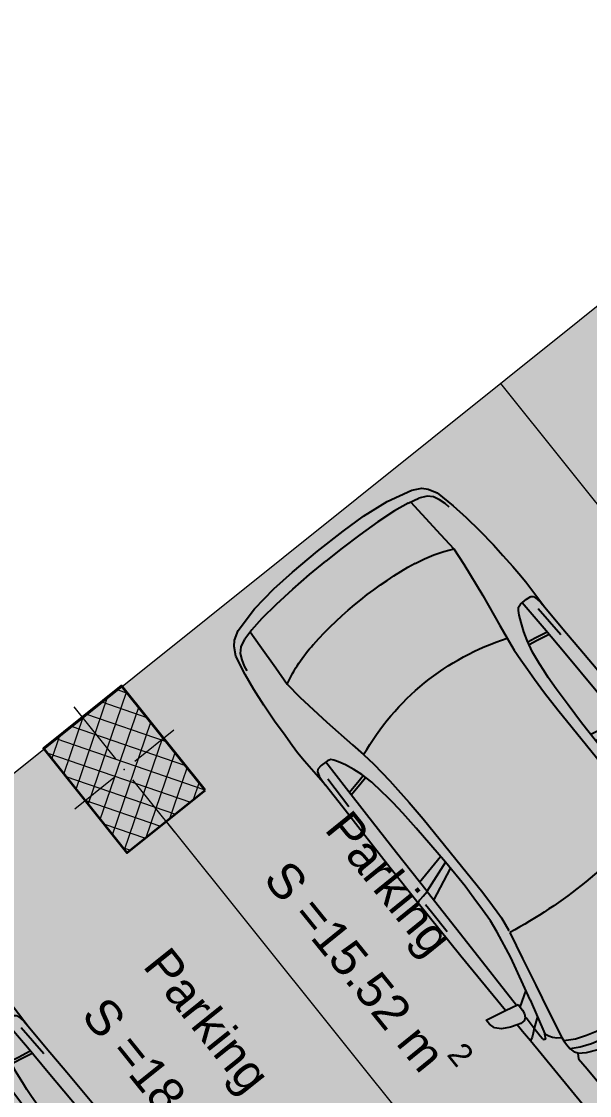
# Model space of a CAD drawing. Header units: metres. Extents: x 7511783 to 7512372, y 4692307 to 4692611.
# Drawn here: x 7511959.89 to 7511963.29, y 4692348.63 to 4692355.05 of the extents above; entities that cross this region are included whole.
import ezdxf

# ---------------------------------------------------------------- set-up
doc = ezdxf.new("R2010")
doc.units = ezdxf.units.M
for name, color, linetype, lineweight in [('A - Fill Zone_Pen_No__1', 7, 'Continuous', 0), ('A - Fill Zone_Pen_No__102', 254, 'Continuous', 0), ('A - Shtyllat', 7, 'Continuous', 0), ('A - Shtyllat_Pen_No__1', 7, 'Continuous', 0), ('A - Shtyllat_Pen_No__7', 7, 'Continuous', 0), ('A -Polyline_Pen_No__1', 7, 'Continuous', 0), ('bodrum 1 garazhat projekt', 7, 'Continuous', 0), ('garazhat-netw-amiri - b1', 20, 'Continuous', 0), ('Interior - Furniture _Pen_No__42', 8, 'Continuous', 0)]:
    doc.layers.add(name, color=color, linetype=linetype, lineweight=lineweight)
doc.styles.add('GENERATED_STYLE_1', font='arial.ttf')

# ---------------------------------------------------------------- blocks, each defined once
blk = doc.blocks.new('Column_158', base_point=(69721.04402484052, -62120.4943084365))
at = {"layer": 'A - Shtyllat', "linetype": 'Continuous', "lineweight": 0}
h = blk.add_hatch(dxfattribs=at)
h.set_pattern_fill('CONCRETE_BLOCK', color=18, style=0, pattern_type=2)
h.set_pattern_definition([(44.99999999999998, (0, 0), (-68.94290863686237, 68.94290863686243), []), (135.0000000000001, (0, 0), (68.94290863686219, 68.94290863686261), [])])
h.paths.add_polyline_path([(70101.3476205099, -62445.10049309868), (69926.18095532879, -61664.51312488847), (69340.74042917114, -61795.8881237743), (69515.90709435225, -62576.4754919845)])
at = {"layer": 'A - Shtyllat_Pen_No__1', "color": 7, "linetype": 'Continuous', "lineweight": 13}
for p, q in [((69703.52735832242, -62042.43557161547), (69615.94402573186, -61652.14188751037)), ((69799.10276166155, -62102.97764191837), (70091.82302474036, -62037.29014247546)), ((69642.9852880195, -62138.0109749546), (69350.26502494069, -62203.69847439751)), ((69738.56069135862, -62198.55304525751), (69826.14402394918, -62588.84672936261))]:
    blk.add_line(p, q, dxfattribs=at)
blk.add_point((69721.04402484052, -62120.4943084365), dxfattribs=at)
at = {"layer": 'A - Shtyllat_Pen_No__7', "color": 7, "linetype": 'Continuous', "lineweight": 35, "flags": 128}
blk.add_lwpolyline([(70101.3476205099, -62445.10049309868), (69926.18095532879, -61664.51312488847), (69340.74042917114, -61795.8881237743), (69515.90709435225, -62576.4754919845)], close=True, dxfattribs=at)
blk = doc.blocks.new('Car 05 22')
at = {"layer": 'Interior - Furniture _Pen_No__42', "color": 8, "linetype": 'Continuous', "lineweight": 25}
for p, q in [((1961.117547741, 983.221158223), (1928.938242309, 983.221158223)), ((1928.938242309, 983.221158223), (1957.843908175, 858.0544967500001)), ((1996.903176747, 974.9060932165999), (1961.117547741, 983.221158223)), ((2026.89661068, 945.007687052), (1996.903176747, 974.9060932165999)), ((2054.5732194, 897.577022836), (2026.89661068, 945.007687052)), ((-251.752794228, 841.043733947), (-372.3345973750002, 830.229933465)), ((-168.2198443133, 844.6061713611999), (-251.752794228, 841.043733947)), ((-78.35772569479998, 850.6357850930001), (-168.2198443133, 844.6061713611999)), ((-24.036324899, 852.2918850640001), (-78.35772569479998, 850.6357850930001)), ((40.3182760438, 852.3336850629998), (-24.036324899, 852.2918850640001)), ((230.8030912739, 845.5192631063), (40.3182760438, 852.3336850629998)), ((138.886242882, 832.3883788069998), (165.168377873, 840.275885275)), ((165.168377873, 840.275885275), (194.733578306, 844.324685204)), ((194.733578306, 844.324685204), (230.803091274, 845.519263106)), ((400.0158099590001, 847.596806379), (230.8030912739, 845.5192631063)), ((590.7241636140001, 851.6786068920001), (400.0158099590001, 847.596806379)), ((856.5325990199999, 856.169707455), (590.7241636140001, 851.6786068920001)), ((1129.8609284, 858.5331077519999), (856.5325990199999, 856.169707455)), ((1120.16623076, 836.3248049650001), (1119.51383092, 833.2672045809999)), ((1120.69723063, 838.160005195), (1120.16623076, 836.3248049650001)), ((1129.8609284, 858.5331077519999), (1120.69723063, 838.160005195)), ((1536.1071561, 860.3802508980001), (1129.8609284, 858.5331077519999)), ((1957.843908175, 858.0544967500001), (1536.1071561, 860.3802508980001)), ((1957.84390817, 858.0544967500001), (1977.22141076, 777.427813481)), ((2067.91700908, 857.6794056350001), (2054.5732194, 897.577022836)), ((2119.91703998, 857.4374531180001), (2067.91700908, 857.6794056350001)), ((2075.28112592, 835.6608695470001), (2067.91700908, 857.6794056350001)), ((2075.2191259, 809.3983893609999), (2075.28112592, 835.6608695470001)), ((2193.165590015, 856.4504063259001), (2119.91703998, 857.4374531180001)), ((2182.27381684, 834.081841238), (2193.16559002, 856.4504063260001)), ((2808.01466132, 852.5547640039999), (2193.165590015, 856.4504063259001)), ((2855.711363900001, 852.6327640009998), (2808.01466132, 852.5547640039999)), ((2808.01466132, 852.5547640039999), (2876.86636504, 843.317264394)), ((2891.44016583, 852.5287640049999), (2855.711363900001, 852.6327640009998)), ((2876.86636504, 843.317264394), (2954.16376923, 813.731165643)), ((2922.51356751, 852.034364026), (2891.44016583, 852.5287640049999)), ((2945.17226874, 849.4061641369999), (2922.51356751, 852.034364026)), ((2989.61447115, 839.6482645490003), (2945.17226874, 849.4061641369999)), ((3013.55027244, 833.064864827), (2989.61447115, 839.6482645490003)), ((-706.3378894982, 775.7872218095), (-757.6903274910002, 747.022066986)), ((-585.227090103, 801.027979058), (-706.3378894982, 775.7872218095)), ((-626.571782751, 772.4860242179999), (-664.8727541800001, 760.961322365)), ((-594.8871138119998, 778.4895580349998), (-626.571782751, 772.4860242179999)), ((-483.1389679684001, 817.2581826864), (-585.227090103, 801.027979058)), ((-372.3345973750002, 830.229933465), (-483.1389679684001, 817.2581826864)), ((124.560977278, 791.3967861309999), (129.0398444, 820.4687779309999)), ((125.693926866, 743.8968737240001), (124.560977278, 791.3967861309999)), ((129.0398444, 820.4687779309999), (138.886242882, 832.3883788069998)), ((210.873013229, 809.2317387879999), (418.0703055720001, 816.1926024380003)), ((1108.59023357, 773.98329714), (813.627009446, 769.327996556)), ((1036.25651944, 772.8416796290002), (996.5002997029998, 578.7916468290002)), ((1041.96657906, 578.0240872360001), (1107.56627095, 773.967136299)), ((1173.32542975, 774.895061201), (1090.33970038, 577.89253068)), ((1115.14443198, 808.948201529), (1108.59023357, 773.98329714)), ((1108.59023357, 773.98329714), (1537.61805657, 780.025947399)), ((1119.51383092, 833.2672045809999), (1115.14443198, 808.948201529)), ((1162.63563846, 830.4777734580001), (1220.13025657, 829.0713745190002)), ((1220.13025657, 829.0713745190002), (1369.65750367, 831.489072695)), ((1537.61805657, 780.025611521), (1974.99295641, 786.0764425990001)), ((1939.15395607, 686.22492547), (1995.917261, 777.427813481)), ((1977.22141076, 777.427813481), (2019.59119012, 777.427813481)), ((2019.59119012, 777.427813481), (2044.48611622, 783.069509224)), ((2044.48611622, 783.069509224), (2063.35562216, 792.2740022800001)), ((2063.35562216, 792.2740022800001), (2070.42572439, 799.8521965630001)), ((2068.68333559, 787.696981005), (2065.39356605, 794.4584027669999)), ((2068.68333559, 787.696981005), (2148.02030692, 790.4828861469999)), ((2070.42572439, 799.8521965630001), (2075.2191259, 809.3983893609999)), ((2106.51930118, 732.1586113790001), (2148.02030692, 790.4828861469999)), ((2148.02030692, 790.4828861469999), (2166.81146925, 813.814537484)), ((2148.02030692, 790.4828861469999), (2205.61920777, 792.204186117)), ((2166.81146925, 813.814537484), (2182.27381684, 834.081841238)), ((2205.61920777, 792.204186117), (2227.21980808, 791.0038861380001)), ((2234.36910819, 773.9630864369999), (2226.59190807, 769.8828865080001)), ((2227.21980808, 791.0038861380001), (2232.61990816, 790.029986155)), ((2232.61990816, 790.029986155), (2237.93539134, 787.2871225249999)), ((2238.46067648, 776.864360243), (2234.36910819, 773.9630864369999)), ((2240.81890828, 784.03918626), (2237.93539134, 787.2871225249999)), ((2238.46067648, 776.864360243), (2240.85090828, 780.5209863219999)), ((2240.85090828, 780.5209863219999), (2240.81890828, 784.03918626)), ((2904.11849592, 832.8863289209997), (2905.06820589, 832.8379901159999)), ((2954.16376923, 813.731165643), (3075.78877375, 774.6896785450001)), ((3154.26138006, 782.5577669589998), (3013.55027244, 833.064864827)), ((3100.48402088, 763.1120866269999), (3075.78877375, 774.6896785450001)), ((3235.883818752, 747.6101556219), (3154.26138006, 782.5577669589998)), ((-784.8200333720001, 721.8124613509999), (-815.0478655078, 667.7598955197002)), ((-757.6903274910002, 747.022066986), (-784.8200333720001, 721.8124613509999)), ((-729.425104913, 716.3992494200002), (-750.577082573, 669.7773949330001)), ((-701.0941271610001, 743.2591195180001), (-729.425104913, 716.3992494200002)), ((-664.8727541800001, 760.961322365), (-701.0941271610001, 743.2591195180001)), ((327.3887276080001, 761.920895626), (125.394377448, 756.455747737)), ((132.429139117, 722.8048827370001), (125.693926866, 743.8968737240001)), ((146.670770152, 710.6062742990001), (132.429139117, 722.8048827370001)), ((171.252864179, 696.6287725440001), (146.670770152, 710.6062742990001)), ((521.9507803269998, 764.6728959719999), (327.3887276080001, 761.920895626)), ((355.2943663540001, 762.315609428), (339.1227247570001, 683.1192857359999)), ((373.4006373970002, 762.5717151969999), (357.2289958010001, 683.375391506)), ((813.627009446, 769.327996556), (521.9507803269998, 764.6728959719999)), ((2000.39650233, 701.591770694), (2213.53100788, 762.9814866290001)), ((2226.59190807, 769.8777067159999), (2213.53100788, 762.9814866290001)), ((2213.53100788, 762.9814866290001), (2238.34670825, 752.240186817)), ((2238.34670825, 752.240186817), (2258.53170854, 739.717487037)), ((2258.53170854, 739.717487037), (2269.0398087, 731.086787188)), ((2269.0398087, 731.086787188), (2278.83550884, 721.965087348)), ((2278.83550884, 721.965087348), (2293.79610906, 697.6509877739999)), ((3022.47491973, 758.305686711), (3023.66221975, 762.4851866380001)), ((3024.49924208, 753.7186598590001), (3022.47491973, 758.305686711)), ((3023.66221975, 762.4851866380001), (3034.64521991, 765.0503865930001)), ((3037.91041996, 743.452886971), (3024.49924208, 753.7186598590001)), ((3034.64521991, 765.0503865930001), (3046.93432009, 763.817386614)), ((3050.61522015, 730.6688871950001), (3037.91041996, 743.452886971)), ((3046.93432009, 763.817386614), (3060.9451203, 762.9292866300001)), ((3064.50712035, 714.6457874760001), (3050.61522015, 730.6688871950001)), ((3060.9451203, 762.9292866300001), (3089.85712072, 757.3861867269998)), ((3076.97452053, 697.807687771), (3064.50712035, 714.6457874760001)), ((3089.85712072, 757.3861867269998), (3108.43932099, 751.4304868319999)), ((3114.13862108, 753.3111867989999), (3100.48402088, 763.1120866269999)), ((3108.43932099, 751.4304868319999), (3122.8656212, 746.4359869189999)), ((3122.8656212, 746.4359869189999), (3114.13862108, 753.3111867989999)), ((3170.0706946, 726.5554905960001), (3122.8656212, 746.4359869189999)), ((3211.69204952, 701.0151137130001), (3170.0706946, 726.5554905960001)), ((3269.07948628, 728.3294692490001), (3235.883818752, 747.6101556219)), ((3298.56678787, 705.6390702070001), (3269.07948628, 728.3294692490001)), ((-815.0478655078, 667.7598955197002), (-855.0523550635, 511.0116477078998)), ((-768.2719792499998, 602.2788720830002), (-750.577082573, 669.7773949330001)), ((212.566754139, 676.5412700230002), (171.252864179, 696.6287725440001)), ((266.3151410770001, 654.566867265), (212.566754139, 676.5412700230002)), ((319.4903281550001, 636.426864989), (266.3151410770001, 654.566867265)), ((339.1227247570001, 683.1192857359999), (329.5580559370001, 633.8673348859999)), ((357.2289958010001, 683.375391506), (346.76505809, 629.492778784)), ((2000.39650233, 701.591770694), (1730.35620914, 633.8338533080002)), ((1952.84760406, 621.338789111), (2122.045506540001, 659.9572884350001)), ((2122.045506540001, 659.9572884350001), (2293.79610906, 697.6509877739999)), ((2293.79610906, 697.6509877739999), (2317.1870094, 700.7385877199999)), ((2293.79610906, 697.6386630720001), (2293.79610906, 697.6509877739999)), ((2317.1870094, 700.7385877199999), (2345.74280982, 702.7498876850001)), ((2355.134199750001, 639.912801441), (2317.1870094, 700.7385877199999)), ((2345.74280982, 702.7498876850001), (2378.929310310001, 702.0184876970001)), ((2410.10490185, 649.1086815510001), (2378.929310310001, 702.0184876970001)), ((2378.929310310001, 702.0184876970001), (2410.57231077, 694.2028878339999)), ((2436.02871163, 583.2244924540001), (2410.10490185, 649.1086815510001)), ((2410.57231077, 694.2028878339999), (2410.58631694, 694.1782473540001)), ((2428.73881104, 681.7061880529999), (2410.57231077, 694.2028878339999)), ((2428.73881104, 681.7061880529999), (2457.25830016, 700.035535323)), ((2428.77597173, 681.700745325), (2428.73881104, 681.7061880529999)), ((2428.77597173, 681.700745325), (2456.66545813, 639.8418234830003)), ((2457.25830016, 700.035535323), (2535.4819126, 697.9905877680001)), ((2535.422612600001, 697.9916562040003), (2673.21491462, 695.5089878119999)), ((2535.46586986, 697.9894090810001), (2535.4819126, 697.988971943)), ((2673.21491462, 695.5089878119999), (2787.200816290001, 691.4809878819998)), ((2787.200816290001, 691.4809878819998), (2868.415817480001, 687.223087957)), ((2868.395882330001, 687.22488671), (2959.72331881, 678.984388101)), ((2959.72331881, 678.984388101), (2868.415817480001, 687.1969879569999)), ((2959.72331881, 678.984388101), (3047.2313201, 666.2002883250001)), ((3047.20992906, 666.2041971140001), (3100.00912087, 656.556188494)), ((3100.00912087, 656.556188494), (3076.97452053, 697.807687771)), ((3152.92075342, 553.873393456), (3100.00912087, 656.556188494)), ((3254.25934432, 663.1775183300001), (3211.69204952, 701.0151137130001)), ((3301.867263790001, 602.80900872), (3254.25934432, 663.1775183300001)), ((3337.33388997, 663.3806719909999), (3298.56678787, 705.6390702070001)), ((3374.49419199, 603.583974516), (3337.33388997, 663.3806719909999)), ((-768.2719792499998, 602.2788720830002), (-782.764796709, 510.0106247469999)), ((-764.3441764490001, 617.261773195), (-665.728145997, 623.9546285630003)), ((-665.728145997, 623.9546285630003), (-500.877431885, 634.180288886)), ((-500.877431885, 634.180288886), (-383.0238853850001, 641.9613403830001)), ((-383.0238853850001, 641.9613403830001), (-274.220886173, 631.318400078)), ((-274.220886173, 631.318400078), (-56.404854203, 600.536895199)), ((-56.404854203, 600.536895199), (145.941775497, 566.5900898169999)), ((392.7088835140001, 617.8124267930001), (319.4903281550001, 636.426864989)), ((474.8166917820001, 607.1053878569999), (392.7088835140001, 617.8124267930001)), ((521.3449804749999, 601.6186871690002), (474.8166917820001, 607.1053878569999)), ((569.9935686519999, 596.8381865689998), (521.3449804749999, 601.6186871690002)), ((652.59274858, 590.9845858339997), (569.9935686519999, 596.8381865689998)), ((772.8388193580001, 584.9903850819998), (652.59274858, 590.9845858339997)), ((907.2666866909999, 580.298084493), (772.8388193580001, 584.9903850819998)), ((1041.96657906, 578.0240872360001), (907.2666866909999, 580.298084493)), ((1316.09897866, 580.475793563), (1227.79815085, 577.5186957939999)), ((1403.02450604, 584.4121905939998), (1316.09897866, 580.475793563)), ((1483.8761315, 590.1361862749999), (1403.02450604, 584.4121905939998)), ((1562.00595611, 600.596478384), (1483.8761315, 590.1361862749999)), ((1730.35620914, 633.8338533080002), (1562.00595611, 600.596478384)), ((1610.72419049, 544.0665862469999), (1779.61280153, 581.7538898049997)), ((1779.61280153, 581.7538898049997), (1952.84760406, 621.338789111)), ((2379.77420337, 575.387091212), (2355.13301598, 639.9159014410001)), ((2453.63941421, 521.616582688), (2436.02871163, 583.2244924540001)), ((2456.66545813, 639.8418234830003), (2487.236391870001, 574.2621729599999)), ((3301.867263790001, 602.80900872), (3346.015513130001, 501.4217980699999)), ((3418.40079436, 512.7439783509999), (3374.49419199, 603.583974516)), ((145.941775497, 566.5900898169999), (233.261172115, 552.312592089)), ((233.261172115, 552.312592089), (315.3092800730001, 541.359190513)), ((315.2936019620001, 541.3606176840001), (384.2945810830001, 535.0794906230001)), ((384.2815104790001, 535.080362318), (454.174320738, 530.4191213629999)), ((454.170282107, 530.4193907049998), (526.242583163, 526.2868907769997)), ((526.2331313149998, 526.2873073839999), (627.7018846490002, 521.814890855)), ((627.698546207, 521.8149872519999), (756.75876515, 518.0884218199999)), ((756.75876515, 518.0884218199999), (1322.62824821, 518.052230308)), ((1227.79815085, 577.5186957939999), (1041.96657906, 578.0240872360001)), ((1322.62824821, 518.052230308), (1420.49779626, 521.652890858)), ((1420.49066257, 521.652523245), (1466.64156934, 524.030772681)), ((1466.62639694, 524.0299908169999), (1510.87647584, 527.594696836)), ((1510.85529759, 527.5929907539999), (1554.25309822, 533.0576906580001)), ((1554.25309822, 533.0576906580001), (1596.82961355, 540.969674969)), ((1597.28918852, 541.1774857889999), (1596.65116701, 540.8889849259999)), ((2397.334105950001, 514.2584815219999), (2379.77250853, 575.3929912130001)), ((2419.31580918, 395.7362626700001), (2397.33316008, 514.2635815229997)), ((2477.61661773, 401.0764635800001), (2453.63941421, 521.616582688)), ((2487.236391870001, 574.2621729599999), (2491.79934275, 562.0052962960001)), ((2491.79994982, 562.0052962960001), (2517.90263133, 477.034766618)), ((3189.62073735, 475.569766106), (3152.92075342, 553.873393456)), ((-855.0523550635, 511.0116477078998), (-874.6778528530002, 344.9579771100001)), ((-782.7621654889999, 510.027376359), (-794.5333543099999, 390.6265818930001)), ((2517.90263133, 477.034766618), (2537.54372273, 384.0810341510001)), ((3199.39883308, 466.7584630290001), (3189.62073735, 475.569766106)), ((3220.69886845, 454.388540188), (3199.39883308, 466.7584630290001)), ((3256.10680826, 439.2417534179999), (3220.67662376, 454.4014587129999)), ((3346.015513130001, 501.4217980699999), (3374.297465860001, 419.557472908)), ((3457.47689648, 393.0984834030001), (3418.40079436, 512.7439783509999)), ((-794.5333543099999, 390.6265818930001), (-802.4328468090001, 258.715288008)), ((2433.73206705, 266.091642182), (2419.31580918, 395.7362626700001)), ((2493.88922012, 269.050242651), (2477.61661773, 401.0764635800001)), ((3288.390194130001, 425.101248479), (3256.10680826, 439.2417534179999)), ((3319.36158057, 408.41284265), (3288.390194130001, 425.101248479)), ((3353.46269085, 384.2512837760001), (3319.36158057, 408.41284265)), ((3391.09039087, 344.247647689), (3374.297465860001, 419.557472908)), ((3468.34279707, 330.9338860280001), (3457.47689648, 393.0984834030001)), ((-874.6778528530002, 344.9579771100001), (-882.944054645, 194.680643518)), ((2537.54372273, 384.0810341510001), (2551.45611664, 285.6281997640001)), ((3321.23357975, 370.497229407), (3320.99727986, 362.132926485)), ((3320.99727986, 362.132926485), (3338.31527228, 276.8564967000001)), ((3324.654278260001, 377.297531782), (3321.23357975, 370.497229407)), ((3328.30797666, 379.591332583), (3324.654278260001, 377.297531782)), ((3338.468372210001, 379.4523325350001), (3328.30797666, 379.591332583)), ((3363.640761200001, 357.811724976), (3338.468372210001, 379.4523325350001)), ((3377.182392130001, 359.9734848010001), (3353.46269085, 384.2512837760001)), ((3396.66521323, 315.8049103040001), (3363.640761200001, 357.811724976)), ((3391.09039087, 344.247647689), (3377.182392130001, 359.9734848010001)), ((3474.4914974, 263.721088865), (3468.34279707, 330.9338860280001)), ((-802.4328468090001, 258.715288008), (-806.8131426489999, 124.936494209)), ((2441.61713002, 131.955220918), (2433.73181129, 266.093942182)), ((2503.10292147, 133.173421111), (2493.88922012, 269.050242651)), ((2551.45611664, 285.6281997640001), (2559.71041303, 193.693567653)), ((3338.31527228, 276.8564967000001), (3351.882966340001, 172.661960307)), ((3408.0703938, 289.3779877820001), (3396.66521323, 315.8049103040001)), ((3408.0703938, 289.3779877820001), (3413.77629411, 267.259988716)), ((3413.77548775, 267.2641933500001), (3418.45445829, 242.866384828)), ((3478.33319761, 199.917191559), (3474.4914974, 263.721088865)), ((-882.944054645, 194.680643518), (-885.3767076889999, 0)), ((2559.71041303, 193.693567653), (2564.38081099, 101.185635342)), ((3418.452194370001, 242.878189745), (3424.044894670001, 200.723791525)), ((3424.044894670001, 200.723791525), (3427.72848251, 152.023715234)), ((3479.35651311, 164.9481933352), (3478.33319761, 199.917191559)), ((2444.0197128, -0.0273000043277), (2441.61701245, 131.957220918)), ((2506.01959488, -3.86e-13), (2503.10292147, 133.173421111)), ((3351.882966340001, 172.661960307), (3358.343763510001, 75.87012649980001)), ((3432.36383112, 39.98011396419999), (3427.72848251, 152.023715234)), ((3489.519598210001, 164.9481933352), (3479.35651311, 164.9481933352)), ((3489.519598210001, -164.9481933352), (3489.519598210001, 164.9481933352)), ((-806.8131426489999, 124.936494209), (-808.0470753050001, 0)), ((2564.38081099, 101.185635342), (2566.01761027, -0.00610000213065)), ((3353.95786543, 27.8932505984), (3358.343763510001, 75.87012649980001)), ((-885.3767076889999, 0), (-882.944054645, -194.680643518)), ((-806.8131426489999, -124.936494209), (-808.0470753050001, 1.477e-13)), ((2444.0197128, 0.0273000043271), (2441.61701245, -131.957220918)), ((2564.38081099, -101.185635342), (2566.01761027, 0.00610000212997)), ((3353.95786543, 27.8932505984), (3353.95786543, -0.7649002671629999)), ((3353.95786543, -27.8932505984), (3353.95786543, 0.7649002671619999)), ((3370.89075802, 11.74110410089999), (3370.32315827, -0.7649002671629999)), ((3370.89075802, -11.74110410089999), (3370.32315827, 0.7649002671619999)), ((3372.49235732, 23.6550082622), (3370.89075802, 11.74110410089999)), ((3376.267285060001, 38.99395092400001), (3372.49235732, 23.6550082622)), ((3381.98685317, 46.5714162664), (3376.267285060001, 38.99395092400001)), ((3386.21005132, 48.3522168884), (3381.98685317, 46.5714162664)), ((3386.21005132, 48.3522168884), (3394.28954778, 48.3522168884)), ((3398.51284593, 46.5714162664), (3394.28954778, 48.3522168884)), ((3404.23226311, 38.99375151340001), (3398.51284593, 46.5714162664)), ((3404.23226311, 38.99375151340001), (3408.00714178, 23.6550082622)), ((3408.00714178, 23.6550082622), (3409.766541010001, 8.055102813469999)), ((3409.766541010001, 8.055102813469999), (3409.766541010001, -4.961e-13)), ((3431.76949509, 57.3729975776), (3431.76949509, 56.7710829698)), ((3432.04453126, -0.0109000038072), (3432.36383112, 39.98011396419999)), ((3432.04453126, 0.0109000038063), (3432.36383112, -39.98011396419999)), ((2506.01959488, -2.78e-13), (2503.10292147, -133.173421111)), ((3353.95786543, -27.8932505984), (3358.343763510001, -75.87012649980001)), ((3372.49235732, -23.6550082622), (3370.89075802, -11.74110410089999)), ((3376.267285060001, -38.99395092400001), (3372.49235732, -23.6550082622)), ((3381.98685317, -46.5714162664), (3376.267285060001, -38.99395092400001)), ((3386.21005132, -48.3522168884), (3381.98685317, -46.5714162664)), ((3386.21005132, -48.3522168884), (3394.28954778, -48.3522168884)), ((3398.51284593, -46.5714162664), (3394.28954778, -48.3522168884)), ((3404.23226311, -38.99375151340001), (3398.51284593, -46.5714162664)), ((3404.23226311, -38.99375151340001), (3408.00714178, -23.6550082622)), ((3408.00714178, -23.6550082622), (3409.766541010001, -8.055102813469999)), ((3409.766541010001, -8.055102813469999), (3409.766541010001, -3.892e-13)), ((3432.36383112, -39.98011396419999), (3427.72848251, -152.023715234)), ((3431.76949509, -57.3729975776), (3431.76949509, -56.7710829698)), ((-802.4328468090001, -258.715288008), (-806.8131426489999, -124.936494209)), ((2559.71041303, -193.693567653), (2564.38081099, -101.185635342)), ((3351.882966340001, -172.661960307), (3358.343763510001, -75.87012649980001)), ((2441.61713002, -131.955220918), (2433.73181129, -266.093942182)), ((2503.10292147, -133.173421111), (2493.88922012, -269.050242651)), ((3338.31527228, -276.8564967000001), (3351.882966340001, -172.661960307)), ((3424.044894670001, -200.723791525), (3427.72848251, -152.023715234)), ((3478.33319761, -199.917191559), (3479.35651311, -164.9481933352)), ((3479.35651311, -164.9481933352), (3489.519598210001, -164.9481933352)), ((-882.944054645, -194.680643518), (-874.6778528530002, -344.9579771100001)), ((2551.45611664, -285.6281997640001), (2559.71041303, -193.693567653)), ((3413.77548775, -267.2641933500001), (3418.45445829, -242.866384828)), ((3418.452194370001, -242.878189745), (3424.044894670001, -200.723791525)), ((3474.4914974, -263.721088865), (3478.33319761, -199.917191559)), ((-794.5333543099999, -390.6265818930001), (-802.4328468090001, -258.715288008)), ((2433.73206705, -266.091642182), (2419.31580918, -395.7362626700001)), ((2493.88922012, -269.050242651), (2477.61661773, -401.0764635800001)), ((2537.54372273, -384.0810341510001), (2551.45611664, -285.6281997640001)), ((3320.99727986, -362.132926485), (3338.31527228, -276.8564967000001)), ((3396.66521323, -315.8049103040001), (3363.640761200001, -357.811724976)), ((3408.0703938, -289.3779877820001), (3396.66521323, -315.8049103040001)), ((3408.0703938, -289.3779877820001), (3413.77629411, -267.259988716)), ((3468.34279707, -330.9338860280001), (3474.4914974, -263.721088865)), ((-874.6778528530002, -344.9579771100001), (-855.0523550635, -511.0116477078998)), ((2517.90263133, -477.034766618), (2537.54372273, -384.0810341510001)), ((3353.46269085, -384.2512837760001), (3319.36158057, -408.41284265)), ((3321.23357975, -370.497229407), (3320.99727986, -362.132926485)), ((3324.654278260001, -377.297531782), (3321.23357975, -370.497229407)), ((3328.30797666, -379.591332583), (3324.654278260001, -377.297531782)), ((3338.468372210001, -379.4523325350001), (3328.30797666, -379.591332583)), ((3363.640761200001, -357.811724976), (3338.468372210001, -379.4523325350001)), ((3377.182392130001, -359.9734848010001), (3353.46269085, -384.2512837760001)), ((3391.09039087, -344.247647689), (3374.297465860001, -419.557472908)), ((3391.09039087, -344.247647689), (3377.182392130001, -359.9734848010001)), ((3457.47689648, -393.0984834030001), (3468.34279707, -330.9338860280001)), ((-782.7621654889999, -510.027376359), (-794.5333543099999, -390.6265818930001)), ((2419.31580918, -395.7362626700001), (2397.33316008, -514.2635815229997)), ((2477.61661773, -401.0764635800001), (2453.63941421, -521.616582688)), ((3256.10680826, -439.2417534179999), (3220.67662376, -454.4014587129999)), ((3288.390194130001, -425.101248479), (3256.10680826, -439.2417534179999)), ((3319.36158057, -408.41284265), (3288.390194130001, -425.101248479)), ((3346.015513130001, -501.4217980699999), (3374.297465860001, -419.557472908)), ((3418.40079436, -512.7439783509999), (3457.47689648, -393.0984834030001)), ((-855.0523550635, -511.0116477078998), (-815.0478655078, -667.7598955197002)), ((-768.2719792499998, -602.2788720830002), (-782.764796709, -510.0106247469999)), ((2491.79994982, -562.0052962960001), (2517.90263133, -477.034766618)), ((3189.62073735, -475.569766106), (3152.92075342, -553.873393456)), ((3199.39883308, -466.7584630290001), (3189.62073735, -475.569766106)), ((3220.69886845, -454.388540188), (3199.39883308, -466.7584630290001)), ((3301.867263790001, -602.80900872), (3346.015513130001, -501.4217980699999)), ((3374.49419199, -603.583974516), (3418.40079436, -512.7439783509999)), ((-56.404854203, -600.536895199), (145.941775497, -566.5900898169999)), ((145.941775497, -566.5900898169999), (233.261172115, -552.312592089)), ((233.261172115, -552.312592089), (315.3092800730001, -541.359190513)), ((315.2936019620001, -541.3606176840001), (384.2945810830001, -535.0794906230001)), ((384.2815104790001, -535.080362318), (454.174320738, -530.4191213629999)), ((454.170282107, -530.4193907049998), (526.242583163, -526.2868907769997)), ((526.2331313149998, -526.2873073839999), (627.7018846490002, -521.814890855)), ((627.698546207, -521.8149872519999), (756.75876515, -518.0884218199999)), ((756.75876515, -518.0884218199999), (1322.62824821, -518.052230308)), ((1041.96657906, -578.0240872360001), (907.2666866909999, -580.298084493)), ((1227.79815085, -577.5186957939999), (1041.96657906, -578.0240872360001)), ((1041.96657906, -578.0240872360001), (1107.56627095, -773.967136299)), ((1173.32542975, -774.895061201), (1090.33970038, -577.89253068)), ((1316.09897866, -580.475793563), (1227.79815085, -577.5186957939999)), ((1322.62824821, -518.052230308), (1420.49779626, -521.652890858)), ((1420.49066257, -521.652523245), (1466.64156934, -524.030772681)), ((1466.62639694, -524.0299908169999), (1510.87647584, -527.594696836)), ((1510.85529759, -527.5929907539999), (1554.25309822, -533.0576906580001)), ((1554.25309822, -533.0576906580001), (1596.82961355, -540.969674969)), ((1597.28918852, -541.1774857889999), (1596.65116701, -540.8889849259999)), ((1610.72419049, -544.0665862469999), (1779.61280153, -581.7538898049997)), ((2379.77420337, -575.387091212), (2355.13301598, -639.9159014410001)), ((2397.334105950001, -514.2584815219999), (2379.77250853, -575.3929912130001)), ((2453.63941421, -521.616582688), (2436.02871163, -583.2244924540001)), ((2456.66545813, -639.8418234830003), (2487.236391870001, -574.2621729599999)), ((2487.236391870001, -574.2621729599999), (2491.79934275, -562.0052962960001)), ((3152.92075342, -553.873393456), (3100.00912087, -656.556188494)), ((-768.2719792499998, -602.2788720830002), (-750.577082573, -669.7773949330001)), ((-764.3441764490001, -617.261773195), (-665.728145997, -623.9546285630003)), ((-665.728145997, -623.9546285630003), (-500.877431885, -634.180288886)), ((-500.877431885, -634.180288886), (-383.0238853850001, -641.9613403830001)), ((-383.0238853850001, -641.9613403830001), (-274.220886173, -631.318400078)), ((-274.220886173, -631.318400078), (-56.404854203, -600.536895199)), ((319.4903281550001, -636.426864989), (266.3151410770001, -654.566867265)), ((392.7088835140001, -617.8124267930001), (319.4903281550001, -636.426864989)), ((339.1227247570001, -683.1192857359999), (329.5580559370001, -633.8673348859999)), ((357.2289958010001, -683.375391506), (346.76505809, -629.492778784)), ((474.8166917820001, -607.1053878569999), (392.7088835140001, -617.8124267930001)), ((521.3449804749999, -601.6186871690002), (474.8166917820001, -607.1053878569999)), ((569.9935686519999, -596.8381865689998), (521.3449804749999, -601.6186871690002)), ((652.59274858, -590.9845858339997), (569.9935686519999, -596.8381865689998)), ((772.8388193580001, -584.9903850819998), (652.59274858, -590.9845858339997)), ((907.2666866909999, -580.298084493), (772.8388193580001, -584.9903850819998)), ((1036.25651944, -772.8416796290002), (996.5002997029998, -578.7916468290002)), ((1403.02450604, -584.4121905939998), (1316.09897866, -580.475793563)), ((1483.8761315, -590.1361862749999), (1403.02450604, -584.4121905939998)), ((1562.00595611, -600.596478384), (1483.8761315, -590.1361862749999)), ((1730.35620914, -633.8338533080002), (1562.00595611, -600.596478384)), ((2000.39650233, -701.591770694), (1730.35620914, -633.8338533080002)), ((1779.61280153, -581.7538898049997), (1952.84760406, -621.338789111)), ((1952.84760406, -621.338789111), (2122.045506540001, -659.9572884350001)), ((2355.134199750001, -639.912801441), (2317.1870094, -700.7385877199999)), ((2436.02871163, -583.2244924540001), (2410.10490185, -649.1086815510001)), ((2428.77597173, -681.700745325), (2456.66545813, -639.8418234830003)), ((3301.867263790001, -602.80900872), (3254.25934432, -663.1775183300001)), ((3337.33388997, -663.3806719909999), (3374.49419199, -603.583974516)), ((-815.0478655078, -667.7598955197002), (-784.8200333720001, -721.8124613509999)), ((-729.425104913, -716.3992494200002), (-750.577082573, -669.7773949330001)), ((171.252864179, -696.6287725440001), (146.670770152, -710.6062742990001)), ((212.566754139, -676.5412700230002), (171.252864179, -696.6287725440001)), ((266.3151410770001, -654.566867265), (212.566754139, -676.5412700230002)), ((355.2943663540001, -762.315609428), (339.1227247570001, -683.1192857359999)), ((373.4006373970002, -762.5717151969999), (357.2289958010001, -683.375391506)), ((1939.15395607, -686.22492547), (1995.917261, -777.427813481)), ((2000.39650233, -701.591770694), (2213.53100788, -762.9814866290001)), ((2122.045506540001, -659.9572884350001), (2293.79610906, -697.6509877739999)), ((2278.83550884, -721.965087348), (2293.79610906, -697.6509877739999)), ((2293.79610906, -697.6386630720001), (2293.79610906, -697.6509877739999)), ((2293.79610906, -697.6509877739999), (2317.1870094, -700.7385877199999)), ((2317.1870094, -700.7385877199999), (2345.74280982, -702.7498876850001)), ((2345.74280982, -702.7498876850001), (2378.929310310001, -702.0184876970001)), ((2410.10490185, -649.1086815510001), (2378.929310310001, -702.0184876970001)), ((2378.929310310001, -702.0184876970001), (2410.57231077, -694.2028878339999)), ((2428.73881104, -681.7061880529999), (2410.57231077, -694.2028878339999)), ((2410.57231077, -694.2028878339999), (2410.58631694, -694.1782473540001)), ((2428.77597173, -681.700745325), (2428.73881104, -681.7061880529999)), ((2428.73881104, -681.7061880529999), (2457.25830016, -700.035535323)), ((2457.25830016, -700.035535323), (2535.4819126, -697.9905877680001)), ((2535.422612600001, -697.9916562040003), (2673.21491462, -695.5089878119999)), ((2535.46586986, -697.9894090810001), (2535.4819126, -697.988971943)), ((2673.21491462, -695.5089878119999), (2787.200816290001, -691.4809878819998)), ((2787.200816290001, -691.4809878819998), (2868.415817480001, -687.223087957)), ((2868.395882330001, -687.22488671), (2959.72331881, -678.984388101)), ((2959.72331881, -678.984388101), (2868.415817480001, -687.1969879569999)), ((2959.72331881, -678.984388101), (3047.2313201, -666.2002883250001)), ((3047.20992906, -666.2041971140001), (3100.00912087, -656.556188494)), ((3076.97452053, -697.807687771), (3064.50712035, -714.6457874760001)), ((3100.00912087, -656.556188494), (3076.97452053, -697.807687771)), ((3211.69204952, -701.0151137130001), (3170.0706946, -726.5554905960001)), ((3254.25934432, -663.1775183300001), (3211.69204952, -701.0151137130001)), ((3269.07948628, -728.3294692490001), (3298.56678787, -705.6390702070001)), ((3298.56678787, -705.6390702070001), (3337.33388997, -663.3806719909999)), ((-784.8200333720001, -721.8124613509999), (-757.6903274910002, -747.022066986)), ((-757.6903274910002, -747.022066986), (-706.3378894982, -775.7872218095)), ((-701.0941271610001, -743.2591195180001), (-729.425104913, -716.3992494200002)), ((-664.8727541800001, -760.961322365), (-701.0941271610001, -743.2591195180001)), ((-626.571782751, -772.4860242179999), (-664.8727541800001, -760.961322365)), ((125.693926866, -743.8968737240001), (124.560977278, -791.3967861309999)), ((327.3887276080001, -761.920895626), (125.394377448, -756.455747737)), ((132.429139117, -722.8048827370001), (125.693926866, -743.8968737240001)), ((146.670770152, -710.6062742990001), (132.429139117, -722.8048827370001)), ((521.9507803269998, -764.6728959719999), (327.3887276080001, -761.920895626)), ((813.627009446, -769.327996556), (521.9507803269998, -764.6728959719999)), ((1108.59023357, -773.98329714), (813.627009446, -769.327996556)), ((2106.51930118, -732.1586113790001), (2148.02030692, -790.4828861469999)), ((2213.53100788, -762.9814866290001), (2238.34670825, -752.240186817)), ((2226.59190807, -769.8777067159999), (2213.53100788, -762.9814866290001)), ((2234.36910819, -773.9630864369999), (2226.59190807, -769.8828865080001)), ((2238.34670825, -752.240186817), (2258.53170854, -739.717487037)), ((2258.53170854, -739.717487037), (2269.0398087, -731.086787188)), ((2269.0398087, -731.086787188), (2278.83550884, -721.965087348)), ((3024.49924208, -753.7186598590001), (3022.47491973, -758.305686711)), ((3022.47491973, -758.305686711), (3023.66221975, -762.4851866380001)), ((3023.66221975, -762.4851866380001), (3034.64521991, -765.0503865930001)), ((3037.91041996, -743.452886971), (3024.49924208, -753.7186598590001)), ((3034.64521991, -765.0503865930001), (3046.93432009, -763.817386614)), ((3050.61522015, -730.6688871950001), (3037.91041996, -743.452886971)), ((3046.93432009, -763.817386614), (3060.9451203, -762.9292866300001)), ((3064.50712035, -714.6457874760001), (3050.61522015, -730.6688871950001)), ((3060.9451203, -762.9292866300001), (3089.85712072, -757.3861867269998)), ((3100.48402088, -763.1120866269999), (3075.78877375, -774.6896785450001)), ((3089.85712072, -757.3861867269998), (3108.43932099, -751.4304868319999)), ((3114.13862108, -753.3111867989999), (3100.48402088, -763.1120866269999)), ((3108.43932099, -751.4304868319999), (3122.8656212, -746.4359869189999)), ((3122.8656212, -746.4359869189999), (3114.13862108, -753.3111867989999)), ((3170.0706946, -726.5554905960001), (3122.8656212, -746.4359869189999)), ((3154.26138006, -782.5577669589998), (3235.883818752, -747.6101556219)), ((3235.883818752, -747.6101556219), (3269.07948628, -728.3294692490001)), ((-706.3378894982, -775.7872218095), (-585.227090103, -801.027979058)), ((-594.8871138119998, -778.4895580349998), (-626.571782751, -772.4860242179999)), ((-585.227090103, -801.027979058), (-483.149337101, -817.256968783)), ((-483.149337101, -817.256968783), (-372.3345973750002, -830.229933465)), ((-372.3345973750002, -830.229933465), (-251.752794228, -841.043733947)), ((124.560977278, -791.3967861309999), (129.0398444, -820.4687779309999)), ((129.0398444, -820.4687779309999), (138.886242882, -832.3883788069998)), ((138.886242882, -832.3883788069998), (165.168377873, -840.275885275)), ((210.873013229, -809.2317387879999), (418.0703055720001, -816.1926024380003)), ((1108.59023357, -773.98329714), (1537.61805657, -780.025947399)), ((1115.14443198, -808.948201529), (1108.59023357, -773.98329714)), ((1119.51383092, -833.2672045809999), (1115.14443198, -808.948201529)), ((1120.16623076, -836.3248049650001), (1119.51383092, -833.2672045809999)), ((1162.63563846, -830.4777734580001), (1220.13025657, -829.0713745190002)), ((1220.13025657, -829.0713745190002), (1369.65750367, -831.489072695)), ((1537.61805657, -780.025611521), (1974.99295641, -786.0764425990001)), ((1957.84390817, -858.0544967500001), (1977.22141076, -777.427813481)), ((1977.22141076, -777.427813481), (2019.59119012, -777.427813481)), ((2019.59119012, -777.427813481), (2044.48611622, -783.069509224)), ((2044.48611622, -783.069509224), (2063.35562216, -792.2740022800001)), ((2063.35562216, -792.2740022800001), (2070.42572439, -799.8521965630001)), ((2068.68333559, -787.696981005), (2065.39356605, -794.4584027669999)), ((2068.68333559, -787.696981005), (2148.02030692, -790.4828861469999)), ((2070.42572439, -799.8521965630001), (2075.2191259, -809.3983893609999)), ((2075.2191259, -809.3983893609999), (2075.28112592, -835.6608695470001)), ((2148.02030692, -790.4828861469999), (2166.81146925, -813.814537484)), ((2148.02030692, -790.4828861469999), (2205.61920777, -792.204186117)), ((2166.81146925, -813.814537484), (2182.27381684, -834.081841238)), ((2182.27381684, -834.081841238), (2193.16559002, -856.4504063260001)), ((2205.61920777, -792.204186117), (2227.21980808, -791.0038861380001)), ((2227.21980808, -791.0038861380001), (2232.61990816, -790.029986155)), ((2232.61990816, -790.029986155), (2237.93539134, -787.2871225249999)), ((2238.46067648, -776.864360243), (2234.36910819, -773.9630864369999)), ((2240.81890828, -784.03918626), (2237.93539134, -787.2871225249999)), ((2238.46067648, -776.864360243), (2240.85090828, -780.5209863219999)), ((2240.85090828, -780.5209863219999), (2240.81890828, -784.03918626)), ((2876.86636504, -843.317264394), (2954.16376923, -813.731165643)), ((2954.16376923, -813.731165643), (3075.78877375, -774.6896785450001)), ((2989.61447115, -839.6482645490003), (3013.55027244, -833.064864827)), ((3013.55027244, -833.064864827), (3154.26138006, -782.5577669589998)), ((-251.752794228, -841.043733947), (-168.2198443133, -844.6061713611999)), ((-168.2198443133, -844.6061713611999), (-78.35772569479998, -850.6357850930001)), ((-78.35772569479998, -850.6357850930001), (-24.036324899, -852.2918850640001)), ((-24.036324899, -852.2918850640001), (40.3182760438, -852.3336850629998)), ((40.3182760438, -852.3336850629998), (230.8030912739, -845.5192631063)), ((165.168377873, -840.275885275), (194.733578306, -844.324685204)), ((194.733578306, -844.324685204), (230.803091274, -845.519263106)), ((230.8030912739, -845.5192631063), (400.0158099590001, -847.596806379)), ((400.0158099590001, -847.596806379), (590.7241636140001, -851.6786068920001)), ((590.7241636140001, -851.6786068920001), (856.5325990199999, -856.169707455)), ((856.5325990199999, -856.169707455), (1129.8609284, -858.5331077519999)), ((1120.69723063, -838.160005195), (1120.16623076, -836.3248049650001)), ((1129.8609284, -858.5331077519999), (1120.69723063, -838.160005195)), ((1129.8609284, -858.5331077519999), (1536.1071561, -860.3802508980001)), ((1536.1071561, -860.3802508980001), (1957.84390817, -858.0544967500001)), ((1957.84390817, -858.0544967500001), (1928.938242309, -983.221158223)), ((2026.89661068, -945.007687052), (2054.5732194, -897.577022836)), ((2054.5732194, -897.577022836), (2067.917009081, -857.6794056350001)), ((2075.28112592, -835.6608695470001), (2067.91700908, -857.6794056350001)), ((2067.917009081, -857.6794056350001), (2119.91703998, -857.4374531180001)), ((2119.91703998, -857.4374531180001), (2193.165590015, -856.4504063259001)), ((2193.165590015, -856.4504063259001), (2808.01466132, -852.5547640039999)), ((2808.01466132, -852.5547640039999), (2876.86636504, -843.317264394)), ((2808.01466132, -852.5547640039999), (2855.711363900001, -852.6327640009998)), ((2855.711363900001, -852.6327640009998), (2891.44016583, -852.5287640049999)), ((2891.44016583, -852.5287640049999), (2922.51356751, -852.034364026)), ((2922.51356751, -852.034364026), (2945.17226874, -849.4061641369999)), ((2945.17226874, -849.4061641369999), (2989.61447115, -839.6482645490003)), ((1996.903176747, -974.9060932165999), (2026.89661068, -945.007687052)), ((1928.938242309, -983.221158223), (1961.117547741, -983.221158223)), ((1961.117547741, -983.221158223), (1996.903176747, -974.9060932165999))]:
    blk.add_line(p, q, dxfattribs=at)
for centre, radius, start, end in [((492.8743121958, 217.6762888661), 973.2499460395999, 154.1544541405, 170.9117329646), ((1649.811844864, 0), 1520.416064058, 158.6992078, 201.3007921999999), ((-1245.217819199, 0), 2907.303426369, 349.2141992177, 10.78580078235), ((1856.361619248, -1.736472437241999), 2353.963924674, 170.8803955853, 189.9222862500999), ((492.8743121958, -217.6762888661), 973.2499460395999, 191.230533967, 205.8455458595)]:
    blk.add_arc(centre, radius, start, end, dxfattribs=at)
blk = doc.blocks.new('A$C75F44AD6')
at = {"layer": 'A - Fill Zone_Pen_No__102', "linetype": 'Continuous', "lineweight": 0}
for points in [[(76523.35714609695, 12792.62042856133), (76754.29858806044, 12844.44453421348), (78671.14253972202, 13274.59133950322), (78946.49662581964, 13336.38180520894), (79128.64042641693, 13377.2555413638), (79184.23033319986, 13389.73012010471), (79244.56675785064, 13403.26983484447), (79306.90763140364, 13417.25935526137), (79361.39934574667, 13430.32806688645), (79393.53856426012, 13443.86466909408), (79694.48587175172, 13508.62201814193), (80757.632634487, 8768.056217131954), (77584.6395003327, 8060.84777528129)], [(73399.95770864913, 12096.64799017899), (76523.35714609695, 12792.62042856133), (77584.6395003327, 8060.84777528129), (74461.2790394951, 7364.701647175767)], [(69660.53385009474, 11252.57773834421), (73399.95770864913, 12096.64799017899), (74461.2790394951, 7364.701647175767), (70720.81610065271, 6525.261802311026)]]:
    blk.add_hatch(color=7, dxfattribs=at).paths.add_polyline_path(points)
at = {"layer": 'A -Polyline_Pen_No__1', "color": 7, "linetype": 'Continuous', "lineweight": 13}
blk.add_lwpolyline([(42087.06217824771, 5064.989677192556), (79343.92388317184, 13425.56593777065, 0.4142135623730928), (79495.27905892913, 13664.50444611849), (72619.24386005754, 44305.87227748326)], format="xyb", dxfattribs=at)
for points in [[(76523.35714609695, 12792.62042856133), (77584.6395003327, 8060.84777528129)], [(73575.12437383024, 11316.06062196879), (74461.2790394951, 7364.701647175767)]]:
    blk.add_lwpolyline(points, dxfattribs=at)
at = {"layer": 'A - Shtyllat', "color": 7, "lineweight": 35}
blk.add_blockref('Column_158', (73487.54104123969, 11706.35430607389), dxfattribs=at)
at = {"layer": 'Interior - Furniture _Pen_No__42', "color": 8, "linetype": 'Continuous', "lineweight": 25, "xscale": -1, "zscale": 1000, "rotation": 102.9920884327157}
for p in [(75298.99054028493, 11508.62686284487), (71419.57224861823, 10613.55679444557)]:
    blk.add_blockref('Car 05 22', p, dxfattribs=at)
at = {"layer": 'A - Fill Zone_Pen_No__1', "color": 7, "lineweight": 13, "char_height": 209.9999964237213, "attachment_point": 7, "style": 'GENERATED_STYLE_1'}
for s, insert, rotation in [('{\\fArial|b0|i0|c0|p34;Parking ^MS =15.52 m{\\H0.66x;\\S2^  ;}}', (73937.1365412978, 10752.37148843167), 282.96178381071917), ('{\\fArial|b0|i0|c0|p34;Parking ^MS =18.58 m{\\H0.66x;\\S2^  ;}}', (72600.65617336209, 10497.87560302958), 282.64157193304743)]:
    blk.add_mtext(s, dxfattribs=dict(at, insert=insert, rotation=rotation))

msp = doc.modelspace()

# ---------------------------------------------------------------- linework, layer by layer
at = {"layer": 'garazhat-netw-amiri - b1'}
msp.add_circle((7511922.380949954, 4692382.212120953), 75.36126493235138, dxfattribs=at)

# ---------------------------------------------------------------- block references
at = {"layer": 'bodrum 1 garazhat projekt', "xscale": 0.001, "yscale": 0.001, "zscale": 0.001, "rotation": 26.04535599708318}
msp.add_blockref('A$C75F44AD6', (7511899.624007692, 4692307.794563157), dxfattribs=at)

doc.saveas('drawing.dxf')
